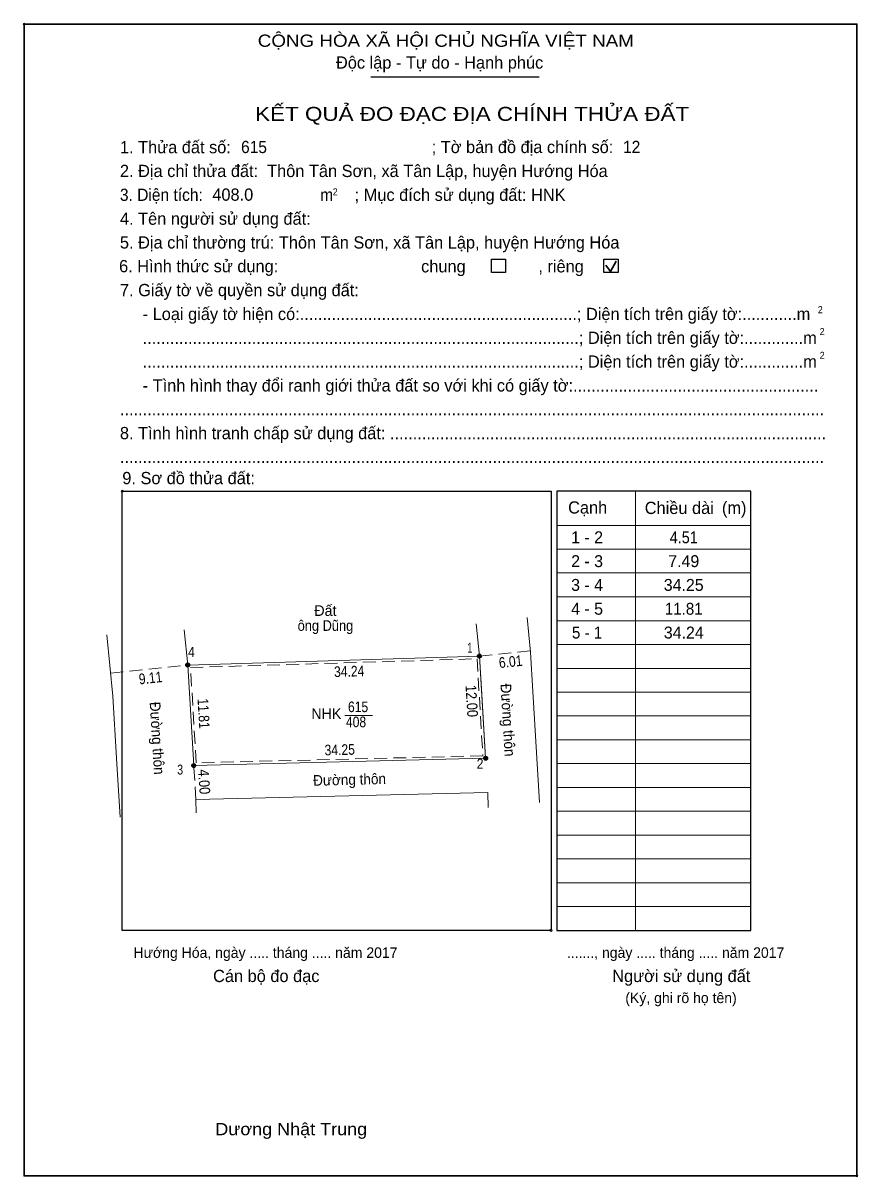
# Model space of a CAD drawing. Header units: metres. Extents: x 547584 to 548157, y 1837641 to 1837788.
# Drawn here: x 548059.2 to 548157.2, y 1837641 to 1837776.4 of the extents above; entities that cross this region are included whole.
import ezdxf
from ezdxf.enums import TextEntityAlignment as Align

# ---------------------------------------------------------------- set-up
doc = ezdxf.new("R2010")
doc.units = ezdxf.units.M
doc.header["$LTSCALE"] = 0.5
doc.header["$PDMODE"] = 32
doc.header["$PDSIZE"] = 0.25
doc.linetypes.add('MEDIUM_DASHED', pattern=[4.5, 3, -1.5])
for name, color, linetype, lineweight in [('1', 7, 'Continuous', 13), ('10', 7, 'Continuous', 13), ('11', 7, 'Continuous', 25), ('2', 7, 'Continuous', 35), ('27', 7, 'Continuous', 13), ('50', 7, 'Continuous', 25), ('63', 7, 'Continuous', 13)]:
    doc.layers.add(name, color=color, linetype=linetype, lineweight=lineweight)
for name, color, linetype in [('13', 7, 'Continuous'), ('48', 7, 'Continuous'), ('52', 7, 'Continuous'), ('6', 7, 'Continuous'), ('9', 7, 'Continuous')]:
    doc.layers.add(name, color=color, linetype=linetype)

msp = doc.modelspace()

# ---------------------------------------------------------------- hatches: boundary and pattern name
at = {"layer": '11'}
for points in [[(548078.773, 1837701.11, 1), (548078.307, 1837701.11, 1)], [(548078.773, 1837701.11, 1), (548078.307, 1837701.11, 1)], [(548112.993, 1837702.15, 1), (548112.527, 1837702.15, 1)], [(548079.483, 1837689.32, 1), (548079.017, 1837689.32, 1)], [(548113.723, 1837690.17, 1), (548113.257, 1837690.17, 1)]]:
    msp.add_hatch(color=256, dxfattribs=at).paths.add_polyline_path(points)

# ---------------------------------------------------------------- linework, layer by layer
at = {"layer": '1', "lineweight": 25}
for p, q in [((548100.03, 1837770.11), (548119.79, 1837770.11)), ((548144.59, 1837721.52), (548121.83, 1837721.52)), ((548121.83, 1837721.52), (548121.83, 1837711.54)), ((548144.59, 1837669.97), (548144.59, 1837721.52)), ((548070.86, 1837679.83), (548070.86, 1837711.54)), ((548121.83, 1837711.54), (548121.83, 1837679.83)), ((548121.83, 1837679.83), (548121.83, 1837669.97))]:
    msp.add_line(p, q, dxfattribs=at)
at = {"layer": '1', "lineweight": 35}
for p, q in [((548127.59, 1837748.02), (548128.14, 1837747.3)), ((548128.14, 1837747.3), (548128.82, 1837748.51))]:
    msp.add_line(p, q, dxfattribs=at)
at = {"layer": '1'}
for p, q in [((548131.08, 1837721.52), (548131.08, 1837669.97)), ((548121.83, 1837717.5), (548137.47, 1837717.5)), ((548137.47, 1837717.5), (548144.59, 1837717.5)), ((548121.83, 1837714.7), (548137.47, 1837714.7)), ((548137.47, 1837714.7), (548144.59, 1837714.7)), ((548121.83, 1837711.91), (548137.47, 1837711.91)), ((548137.47, 1837711.91), (548144.59, 1837711.91)), ((548121.83, 1837709.11), (548122.78, 1837709.11)), ((548122.78, 1837709.11), (548137.47, 1837709.11)), ((548137.47, 1837709.11), (548144.59, 1837709.11)), ((548121.83, 1837706.31), (548122.78, 1837706.31)), ((548122.78, 1837706.31), (548137.47, 1837706.31)), ((548137.47, 1837706.31), (548144.59, 1837706.31)), ((548121.83, 1837703.52), (548122.78, 1837703.52)), ((548122.78, 1837703.52), (548137.47, 1837703.52)), ((548137.47, 1837703.52), (548144.59, 1837703.52)), ((548121.83, 1837700.72), (548122.78, 1837700.72)), ((548122.78, 1837700.72), (548137.47, 1837700.72)), ((548137.47, 1837700.72), (548144.59, 1837700.72)), ((548121.83, 1837697.93), (548122.78, 1837697.93)), ((548122.78, 1837697.93), (548137.47, 1837697.93)), ((548137.47, 1837697.93), (548144.59, 1837697.93)), ((548121.83, 1837695.13), (548122.78, 1837695.13)), ((548122.78, 1837695.13), (548137.47, 1837695.13)), ((548137.47, 1837695.13), (548144.59, 1837695.13)), ((548121.83, 1837692.33), (548122.78, 1837692.33)), ((548122.78, 1837692.33), (548137.47, 1837692.33)), ((548137.47, 1837692.33), (548144.59, 1837692.33)), ((548121.83, 1837689.54), (548122.78, 1837689.54)), ((548122.78, 1837689.54), (548137.47, 1837689.54)), ((548137.47, 1837689.54), (548144.59, 1837689.54)), ((548121.83, 1837686.74), (548122.78, 1837686.74)), ((548122.78, 1837686.74), (548137.47, 1837686.74)), ((548137.47, 1837686.74), (548144.59, 1837686.74)), ((548121.83, 1837683.95), (548122.78, 1837683.95)), ((548122.78, 1837683.95), (548137.47, 1837683.95)), ((548137.47, 1837683.95), (548144.59, 1837683.95)), ((548121.83, 1837681.15), (548122.78, 1837681.15)), ((548122.78, 1837681.15), (548137.47, 1837681.15)), ((548137.47, 1837681.15), (548144.59, 1837681.15)), ((548121.83, 1837678.35), (548137.47, 1837678.35)), ((548137.47, 1837678.35), (548144.59, 1837678.35)), ((548121.83, 1837675.56), (548137.47, 1837675.56)), ((548137.47, 1837675.56), (548144.59, 1837675.56)), ((548121.83, 1837672.76), (548137.47, 1837672.76)), ((548137.47, 1837672.76), (548144.59, 1837672.76))]:
    msp.add_line(p, q, dxfattribs=at)
at = {"layer": '1', "lineweight": 25}
for points in [[(548070.86, 1837711.54), (548070.86, 1837721.51), (548121.17, 1837721.51), (548121.17, 1837711.54), (548121.17, 1837679.83)], [(548121.17, 1837679.83), (548121.17, 1837669.97), (548070.86, 1837669.97), (548070.86, 1837679.83)], [(548121.83, 1837669.97), (548144.59, 1837669.97), (548144.59, 1837670.47)]]:
    msp.add_lwpolyline(points, dxfattribs=at)
at = {"layer": '1'}
msp.add_lwpolyline([(548112.76, 1837702.15), (548113.49, 1837690.17), (548079.25, 1837689.32), (548078.54, 1837701.11)], close=True, dxfattribs=at)
at = {"layer": '1', "linetype": 'MEDIUM_DASHED'}
msp.add_lwpolyline([(548112.48, 1837701.84), (548113.17, 1837690.46), (548079.53, 1837689.63), (548078.86, 1837700.82)], close=True, dxfattribs=at)
at = {"layer": '1'}
for p in [(548059.34, 1837776.31), (548070.86, 1837721.51), (548121.17, 1837669.97), (548157.05, 1837641.17)]:
    msp.add_point(p, dxfattribs=at)
at = {"layer": '10'}
msp.add_line((548079.5, 1837685.32), (548113.74, 1837686.17), dxfattribs=at)
for points in [[(548118.35, 1837706.7), (548118.75, 1837702.61), (548119.03, 1837698.01), (548119.81, 1837684.96)], [(548069.06, 1837704.65), (548069.73, 1837697.47), (548070.18, 1837690.18), (548070.6, 1837683.24)]]:
    msp.add_lwpolyline(points, dxfattribs=at)
msp.add_lwpolyline([(548078.54, 1837701.11), (548112.76, 1837702.15), (548113.04, 1837697.65), (548113.49, 1837690.17), (548079.25, 1837689.32)], close=True, dxfattribs=at)
at = {"layer": '11'}
for centre in [(548078.54, 1837701.11), (548078.54, 1837701.11), (548112.76, 1837702.15), (548079.25, 1837689.32), (548113.49, 1837690.17)]:
    msp.add_circle(centre, 0.233, dxfattribs=at)
at = {"layer": '2'}
msp.add_lwpolyline([(548059.34, 1837776.31), (548157.05, 1837776.31), (548157.05, 1837641.17), (548059.34, 1837641.17)], close=True, dxfattribs=at)
at = {"layer": '27'}
for p, q in [((548112.76, 1837702.15), (548112.37, 1837705.94)), ((548078.54, 1837701.11), (548078.11, 1837705.25))]:
    msp.add_line(p, q, dxfattribs=at)
at = {"layer": '50'}
for points in [[(548114.17, 1837748.74), (548115.84, 1837748.74), (548115.84, 1837747.18), (548114.17, 1837747.18)], [(548127.37, 1837748.74), (548129.05, 1837748.74), (548129.05, 1837747.18), (548127.37, 1837747.18)]]:
    msp.add_lwpolyline(points, close=True, dxfattribs=at)
at = {"layer": '63', "linetype": 'MEDIUM_DASHED'}
for p, q in [((548118.74, 1837702.77), (548112.76, 1837702.15)), ((548069.48, 1837700.17), (548078.54, 1837701.11)), ((548079.5, 1837685.32), (548079.25, 1837689.32))]:
    msp.add_line(p, q, dxfattribs=at)
at = {"layer": '63'}
for p, q in [((548096.96, 1837695.18), (548100.2, 1837695.18)), ((548079.54, 1837683.76), (548079.5, 1837685.32)), ((548113.78, 1837684.41), (548113.74, 1837686.17))]:
    msp.add_line(p, q, dxfattribs=at)

# ---------------------------------------------------------------- texts
at = {"layer": '1'}
for s, height, width, p in [('CỘNG HÒA XÃ HỘI CHỦ NGHĨA VIỆT NAM', 1.435, 1.15, (548086.75, 1837773.65)), ('3. Diện tích:', 1.435, 0.95, (548070.58, 1837755.57)), ('2', 0.82, 0.95, (548095.55, 1837756.22)), ('m', 1.435, 0.95, (548094.08, 1837755.57)), ('2', 0.82, 0.95, (548152.47, 1837742.39)), ('2', 0.82, 0.95, (548152.69, 1837739.83)), ('2', 0.82, 0.95, (548152.69, 1837737.04)), ('Dương Nhật Trung', 1.435, 1.1, (548081.77, 1837645.94))]:
    msp.add_text(s, height=height, dxfattribs=dict(at, width=width)).set_placement(p)
for s, height, p in [('Độc lập - Tự do - Hạnh phúc', 1.435, (548095.93, 1837771.09)), ('1. Thửa đất số:', 1.435, (548070.58, 1837761.16)), ('; Tờ bản đồ địa chính số:', 1.435, (548107.16, 1837761.18)), ('2. Địa chỉ thửa đất:', 1.435, (548070.58, 1837758.37)), ('; Mục đích sử dụng đất: HNK', 1.435, (548098.12, 1837755.57)), ('4. Tên người sử dụng đất:', 1.435, (548070.58, 1837752.77)), ('5. Địa chỉ thường trú: Thôn Tân Sơn, xã Tân Lập, huyện Hướng Hóa', 1.435, (548070.58, 1837749.98)), ('chung                , riêng', 1.435, (548105.92, 1837747.18)), ('7. Giấy tờ về quyền sử dụng đất:', 1.435, (548070.58, 1837744.39)), ('     - Loại giấy tờ hiện có:.............................................................; Diện tích trên giấy tờ:............m', 1.435, (548070.58, 1837741.59)), ('     ................................................................................................; Diện tích trên giấy tờ:.............m', 1.435, (548070.58, 1837738.79)), ('     ................................................................................................; Diện tích trên giấy tờ:.............m', 1.435, (548070.58, 1837736)), ('     - Tình hình thay đổi ranh giới thửa đất so với khi có giấy tờ:......................................................', 1.435, (548070.58, 1837733.2)), ('...........................................................................................................................................................', 1.435, (548070.58, 1837730.41)), ('8. Tình hình tranh chấp sử dụng đất: ................................................................................................', 1.435, (548070.58, 1837727.61)), ('...........................................................................................................................................................', 1.435, (548070.58, 1837724.81)), ('9. Sơ đồ thửa đất:', 1.435, (548070.86, 1837722.33)), ('Cạnh', 1.435, (548123.17, 1837718.88)), ('Chiều dài', 1.435, (548132.16, 1837718.83)), ('(m)', 1.435, (548141.22, 1837718.85)), ('Hướng Hóa, ngày ..... tháng ..... năm 2017', 1.23, (548072.17, 1837666.75)), ('......., ngày ..... tháng ..... năm 2017', 1.23, (548123.03, 1837666.75)), ('Cán bộ đo đạc', 1.435, (548081.51, 1837663.91)), ('Người sử dụng đất', 1.435, (548128.35, 1837663.91)), ('(Ký, ghi rõ họ tên)', 1.23, (548129.88, 1837661.44))]:
    msp.add_text(s, height=height, dxfattribs=at).set_placement(p)
for s, height, width, p in [('KẾT QUẢ ĐO ĐẠC ĐỊA CHÍNH THỬA ĐẤT', 1.64, 1.2, (548111.91, 1837764.96)), ('615', 1.25, 0.85, (548098.525, 1837695.58)), ('408', 1.25, 0.85, (548098.285, 1837693.81))]:
    msp.add_text(s, height=height, dxfattribs=dict(at, width=width)).set_placement(p, align=Align.CENTER)
msp.add_text('NHK', height=1.25, dxfattribs=at).set_placement((548094.805, 1837694.78), align=Align.CENTER)
at = {"layer": '13'}
msp.add_text('Đất', height=1.25, dxfattribs=at).set_placement((548094.69, 1837706.87), align=Align.CENTER)
at = {"layer": '13', "width": 0.9}
msp.add_text('ông Dũng', height=1.25, dxfattribs=at).set_placement((548094.695, 1837705.12), align=Align.CENTER)
at = {"layer": '48'}
msp.add_text('6. Hình thức sử dụng:', height=1.435, dxfattribs=at).set_placement((548070.48, 1837747.2))
at = {"layer": '52'}
for s, p in [('1 - 2', (548125.395, 1837715.4)), ('2 - 3', (548125.395, 1837712.6)), ('7.49', (548136.74, 1837712.6)), ('3 - 4', (548125.395, 1837709.81)), ('34.25', (548136.735, 1837709.81)), ('4 - 5', (548125.395, 1837707.01)), ('34.24', (548136.74, 1837704.22))]:
    msp.add_text(s, height=1.398, dxfattribs=at).set_placement(p, align=Align.CENTER)
for s, width, p in [('4.51', 0.9, (548136.74, 1837715.4)), ('11.81', 0.95, (548136.735, 1837707.01)), ('5 - 1', 0.95, (548125.395, 1837704.22))]:
    msp.add_text(s, height=1.398, dxfattribs=dict(at, width=width)).set_placement(p, align=Align.CENTER)
at = {"layer": '6', "width": 0.95}
for s, p in [('615', (548084.79, 1837761.18)), ('12', (548129.61, 1837761.19))]:
    msp.add_text(s, height=1.435, dxfattribs=at).set_placement(p)
at = {"layer": '6'}
for s, p in [('Thôn Tân Sơn, xã Tân Lập, huyện Hướng Hóa', (548087.85, 1837758.37)), ('408.0', (548081.42, 1837755.59))]:
    msp.add_text(s, height=1.435, dxfattribs=at).set_placement(p)
at = {"layer": '63'}
for s, rotation, width, p in [('6.01', 5.919, 0.85, (548116.4855, 1837700.8847)), ('9.11', 5.923, 0.85, (548074.2355, 1837698.9748)), ('34.24', 1.741, 0.85, (548097.501, 1837699.7456)), ('12.00', 273.487, 0.9, (548111.2429, 1837696.848)), ('Đường thôn', 273.421, 0.95, (548115.4839, 1837694.6173)), ('Đường thôn', 273.532, 0.95, (548074.3315, 1837692.4885)), ('11.81', 273.446, 0.85, (548079.7873, 1837695.3776)), ('34.25', 1.422, 0.85, (548096.3845, 1837690.5448)), ('4.00', 273.576, 0.9, (548079.8501, 1837687.369)), ('Đường thôn', 1.422, 0.95, (548097.5345, 1837687.0467))]:
    msp.add_text(s, height=1.25, rotation=rotation, dxfattribs=dict(at, width=width)).set_placement(p, align=Align.CENTER)
at = {"layer": '9'}
for s, width, p in [('4', 0.9, (548078.96, 1837702.05)), ('1', 0.75, (548111.64, 1837702.55)), ('3', 0.8, (548077.645, 1837688.26)), ('2', 0.9, (548112.84, 1837688.95))]:
    msp.add_text(s, height=1.165, dxfattribs=dict(at, width=width)).set_placement(p, align=Align.CENTER)

doc.saveas('drawing.dxf')
